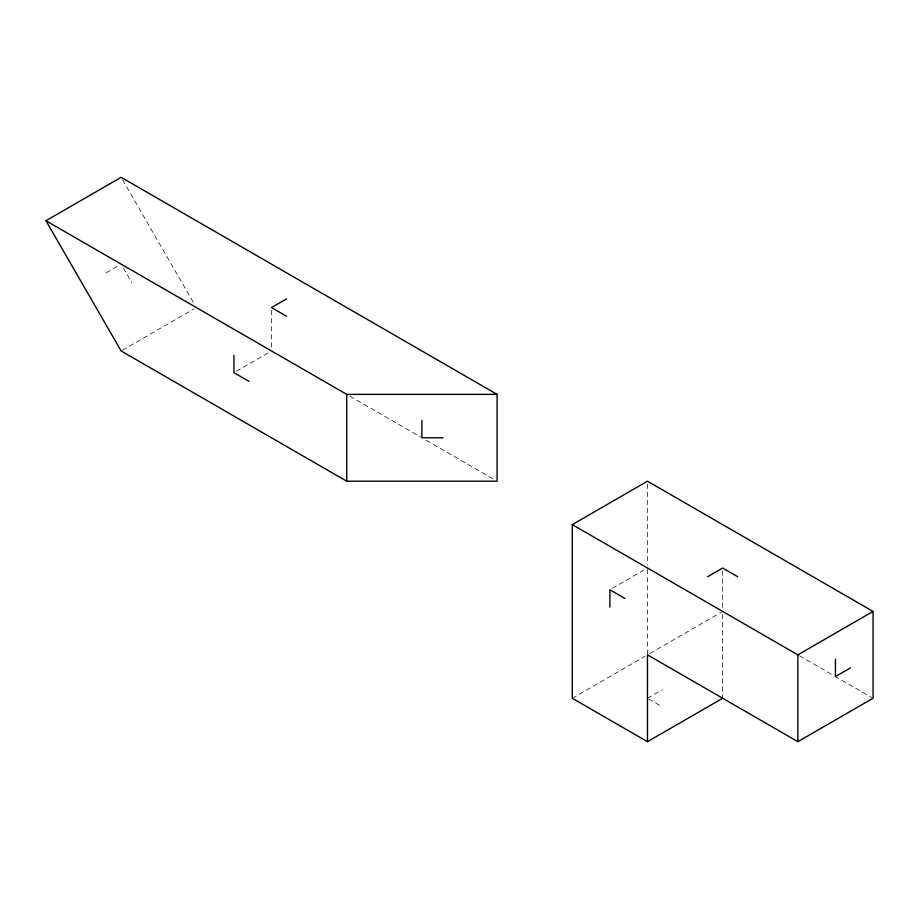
<?xml version="1.0" encoding="UTF-8"?>
<svg xmlns="http://www.w3.org/2000/svg" width="919" height="919" viewBox="0 0 919 919"><rect width="100%" height="100%" fill="white"/><g stroke="black" fill="none" stroke-linecap="round" stroke-linejoin="round"><path stroke-width="0.69" stroke-dasharray="4.59 3.45" d="M106.099 272.828L118.827 265.488M122.376 350.265L193.863 308.979M236.355 371.276L269.095 352.368M612.307 588.332L647.481 568.022M572.284 698.268L645.012 656.269M649.94 653.432L721.438 612.146M647.481 698.268L662.519 689.583M349.817 396.181L420.661 437.076M426.255 440.304L493.365 479.052M799.507 655.798L834.211 675.844M834.843 676.2L871.821 697.544M648.63 698.934L662.519 706.941M122.572 179.802L194.185 303.844M123.272 267.831L131.773 282.57M722.667 570.825L722.667 608.642M722.667 614.283L722.667 696.843M647.481 484.049L647.481 565.185M647.481 569.447L647.481 653.891M271.519 310.358L271.519 349.576"/><path stroke-width="1.38" d="M45.95 220.732L121.136 177.321L497.099 394.377L497.099 481.2L346.716 481.2L121.136 350.978L45.95 220.732L346.716 394.377L497.099 394.377M286.556 298.882L271.519 307.555L286.556 316.239M647.481 741.679L572.284 698.268L572.284 524.611L647.481 481.2L873.05 611.434L873.05 698.256L797.864 741.667L647.481 654.845L647.481 741.679L722.667 698.268M707.63 576.707L722.667 568.022L737.704 576.707M572.284 524.611L797.864 654.845L873.05 611.434M850.489 667.872L835.451 676.556L835.451 659.187M443.176 437.789L421.901 437.789L421.901 420.431M248.969 381.362L233.931 372.677L233.931 355.308M624.92 598.418L609.883 589.734L609.883 607.103M797.864 654.845L797.864 741.667M346.716 394.377L346.716 481.2"/></g></svg>
